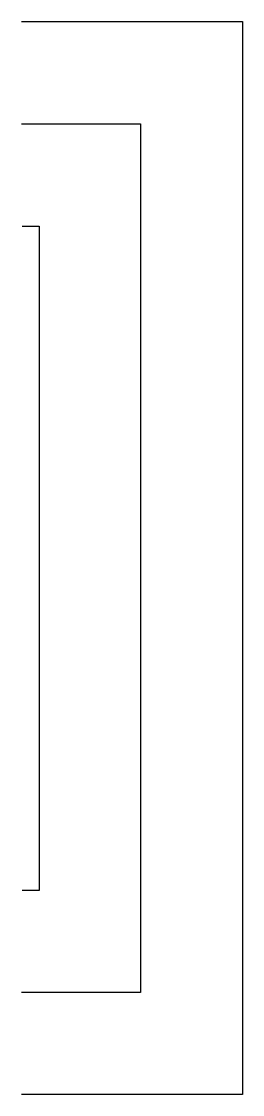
# Model space of a CAD drawing. Header units: metres. Extents: x 728 to 754, y 524 to 650.
import ezdxf

# ---------------------------------------------------------------- set-up
doc = ezdxf.new("R2010")
doc.units = ezdxf.units.M

msp = doc.modelspace()

# ---------------------------------------------------------------- linework, layer by layer
at = {"layer": 'FP-Stair', "elevation": 0.34}
for points in [[(728, 650.04), (754, 650.04), (754, 524.04), (728, 524.04)], [(728, 638.04), (742, 638.04), (742, 536.04), (728, 536.04)]]:
    msp.add_lwpolyline(points, dxfattribs=at)
at = {"layer": 'FP-Stair'}
msp.add_lwpolyline([(728.09, 626), (730.09, 626), (730.09, 548), (728.09, 548)], dxfattribs=at)

doc.saveas('drawing.dxf')
